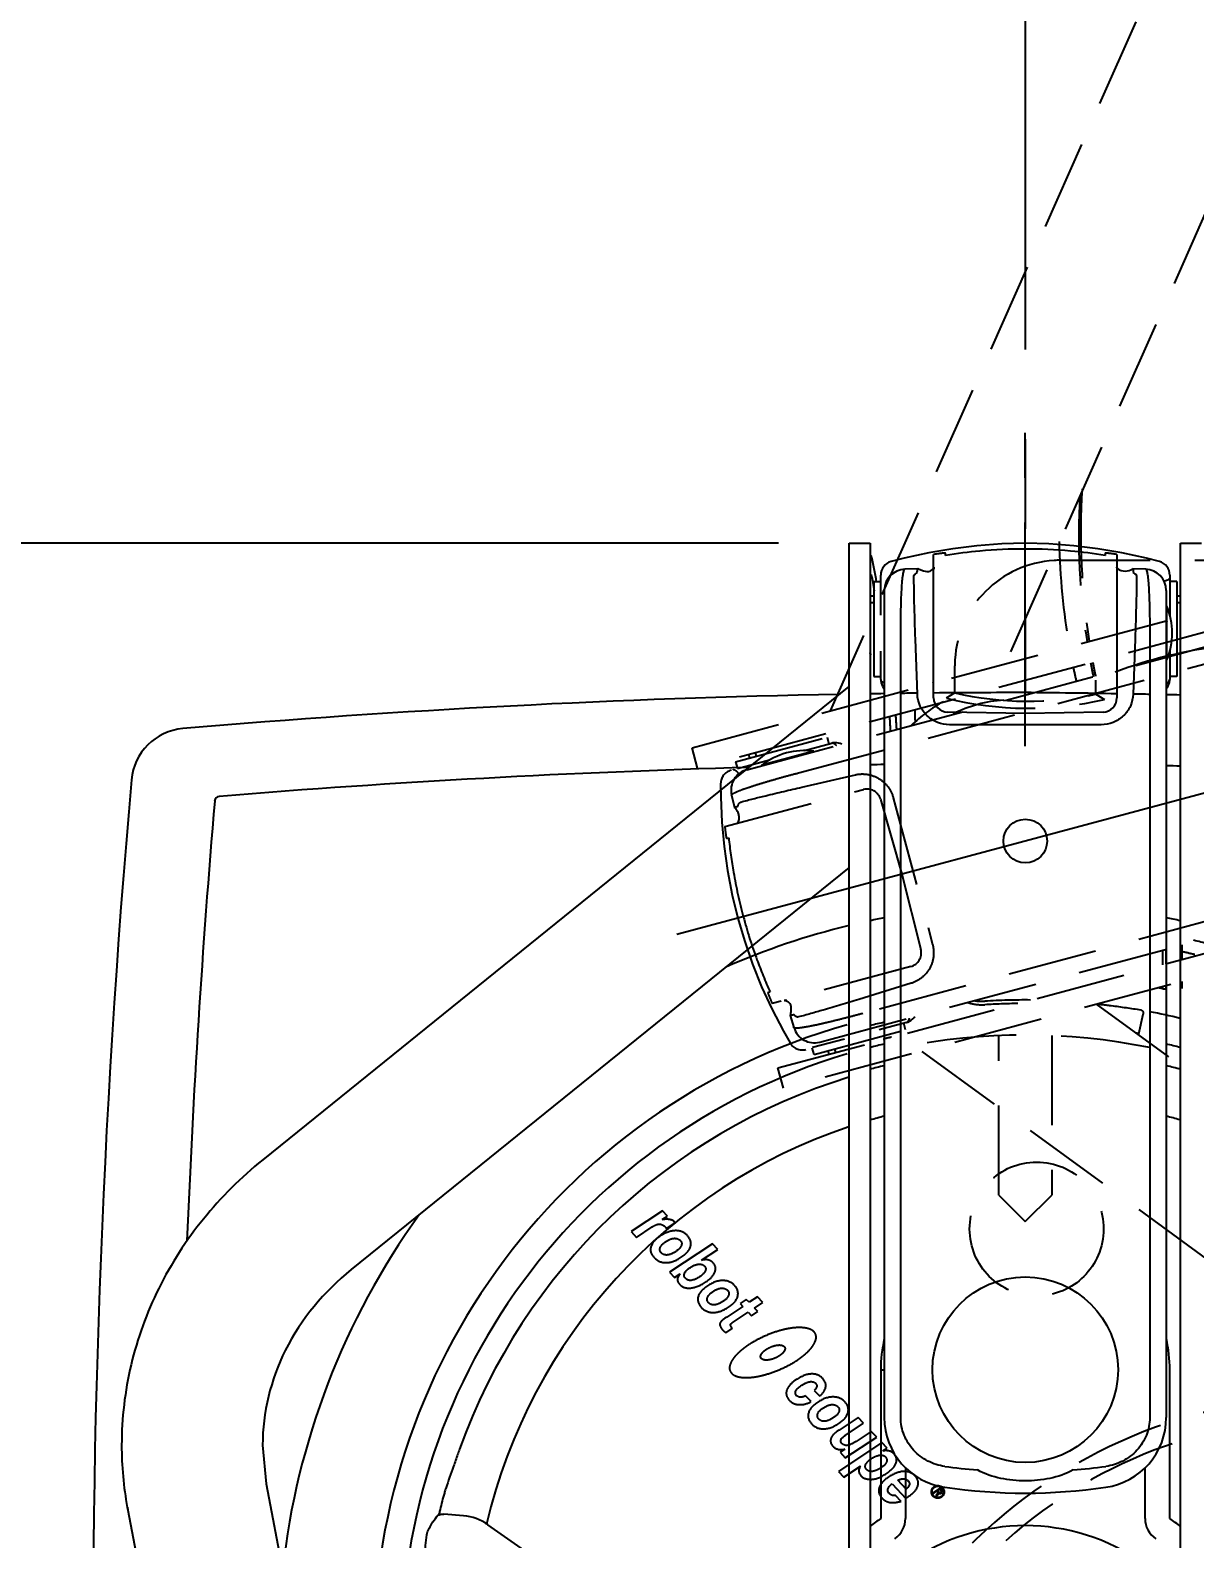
# Model space of a CAD drawing. Extents: x 230 to 4050, y 0 to 2754.
# Drawn here: x 1432.4 to 1597.6, y 2253.7 to 2467.7 of the extents above; entities that cross this region are included whole.
import ezdxf

# ---------------------------------------------------------------- set-up
doc = ezdxf.new("R2010")
doc.units = 0
doc.header["$LTSCALE"] = 2
for name, pattern in [('CENTER', [50.8, 31.75, -6.35, 6.35, -6.35]), ('HIDDEN', [9.525, 6.35, -3.175]), ('PHANTOM', [63.5, 31.75, -6.35, 6.35, -6.35, 6.35, -6.35])]:
    doc.linetypes.add(name, pattern=pattern)
doc.layers.get('0').update_dxf_attribs({"linetype": 'CONTINUOUS'})
doc.layers.get('DEFPOINTS').update_dxf_attribs({"linetype": 'CONTINUOUS'})
for name, color, linetype in [('DANMEN', 7, 'CONTINUOUS'), ('KIKI-2D2', 7, 'CONTINUOUS'), ('SUNPOU', 7, 'CONTINUOUS')]:
    doc.layers.add(name, color=color, linetype=linetype)
doc.styles.get("Standard").update_dxf_attribs({"font": 'romans.shx', "bigfont": 'extfont.shx'})
doc.dimstyles.get("Standard").update_dxf_attribs({"dimscale": 10, "dimtxt": 2, "dimasz": 3, "dimexe": 1, "dimexo": 1, "dimgap": 0.6, "dimtad": 3, "dimdec": 0, "dimzin": 0, "dimdsep": 46, "dimtxsty": 'STANDARD', "dimblk1": 'OPEN', "dimblk2": 'OPEN', "dimsah": 1, "dimcen": 1.5, "dimadec": 0, "dimazin": 0, "dimtfac": 1, "dimtdec": 0, "dimtmove": 0, "dimatfit": 0, "dimldrblk": 'DOTSMALL', "dimfxl": 1, "dimtvp": 1, "dimtolj": 1, "dimtzin": 0, "dimarcsym": 0})

# ---------------------------------------------------------------- blocks, each defined once
blk = doc.blocks.new('_OPEN')
at = {"color": 0, "linetype": 'ByBlock'}
for p, q in [((-1, 0.1667), (0, 0)), ((0, 0), (-1, -0.1667)), ((0, 0), (-1, 0))]:
    blk.add_line(p, q, dxfattribs=at)
blk = doc.blocks.new('*D12')
at = {"layer": 'DEFPOINTS', "color": 0}
for p in [(1782.05, 2511.15), (1301.53, 2064.88), (1460.18, 2064.88)]:
    blk.add_point(p, dxfattribs=at)
at = {"layer": 'SUNPOU', "color": 0, "linetype": 'ByBlock', "lineweight": -2}
for p, q in [((1772.05, 2511.15), (1291.53, 2511.15)), ((1301.53, 2481.15), (1301.53, 2094.88)), ((1450.18, 2064.88), (1291.53, 2064.88))]:
    blk.add_line(p, q, dxfattribs=at)
at = {"layer": 'SUNPOU', "color": 0, "lineweight": -2, "xscale": 30, "yscale": 30, "zscale": 30}
for p, rotation in [((1301.53, 2511.15), 90), ((1301.53, 2064.88), 270)]:
    blk.add_blockref('_OPEN', p, dxfattribs=dict(at, rotation=rotation))
at = {"layer": 'SUNPOU', "color": 0, "insert": (1285.53, 2288.02), "char_height": 20, "attachment_point": 5, "rotation": 90}
blk.add_mtext('\\A1;450', dxfattribs=at)
blk = doc.blocks.new('_DotSmall')
at = {"color": 0, "linetype": 'ByBlock', "const_width": 0.5}
blk.add_lwpolyline([(-0.0625, 0, 1), (0.0625, 0, 1)], format="xyb", close=True, dxfattribs=at)
blk = doc.blocks.new('*D22')
at = {"layer": 'DEFPOINTS', "color": 0}
for p in [(1860.96, 2373.39), (1441.45, 2216.63), (1860.96, 1921.45)]:
    blk.add_point(p, dxfattribs=at)
at = {"layer": 'SUNPOU', "color": 0, "linetype": 'ByBlock', "lineweight": -2}
for p, q in [((1860.96, 2363.39), (1860.96, 1911.45)), ((1441.45, 2206.63), (1441.45, 1911.45)), ((1471.45, 1921.45), (1830.96, 1921.45))]:
    blk.add_line(p, q, dxfattribs=at)
at = {"layer": 'SUNPOU', "color": 0, "lineweight": -2, "xscale": 30, "yscale": 30, "zscale": 30, "rotation": 180}
blk.add_blockref('_OPEN', (1441.45, 1921.45), dxfattribs=at)
at = {"layer": 'SUNPOU', "color": 0, "lineweight": -2, "xscale": 30, "yscale": 30, "zscale": 30}
blk.add_blockref('_OPEN', (1860.96, 1921.45), dxfattribs=at)
at = {"layer": 'SUNPOU', "color": 0, "insert": (1651.21, 1937.45), "char_height": 20, "attachment_point": 5}
blk.add_mtext('\\A1;420', dxfattribs=at)
blk = doc.blocks.new('*D26')
at = {"layer": 'DEFPOINTS', "color": 0}
for p in [(1548.58, 2394.88), (1351.53, 2064.88), (1460.18, 2064.88)]:
    blk.add_point(p, dxfattribs=at)
at = {"layer": 'SUNPOU', "color": 0, "linetype": 'ByBlock', "lineweight": -2}
for p, q in [((1538.58, 2394.88), (1341.53, 2394.88)), ((1351.53, 2364.88), (1351.53, 2094.88)), ((1450.18, 2064.88), (1341.53, 2064.88))]:
    blk.add_line(p, q, dxfattribs=at)
at = {"layer": 'SUNPOU', "color": 0, "lineweight": -2, "xscale": 30, "yscale": 30, "zscale": 30}
for p, rotation in [((1351.53, 2394.88), 90), ((1351.53, 2064.88), 270)]:
    blk.add_blockref('_OPEN', p, dxfattribs=dict(at, rotation=rotation))
at = {"layer": 'SUNPOU', "color": 0, "insert": (1335.53, 2229.88), "char_height": 20, "attachment_point": 5, "rotation": 90}
blk.add_mtext('\\A1;330', dxfattribs=at)
blk = doc.blocks.new('A$C00532008')
at = {"color": 2}
for p, q in [((29.59, 18.27), (72.01, 18.27)), ((29.59, 10.27), (74.57, 10.27))]:
    blk.add_line(p, q, dxfattribs=at)
blk.add_open_spline([(73.47, 20.73), (72.11, 18.6), (69.23, 14.12), (77.58, 8.99), (73.83, 5.79), (72.3, 4.49)], degree=3, knots=[0, 0, 0, 0, 6.554377, 13.81935, 18.79001, 18.79001, 18.79001, 18.79001], dxfattribs=at)
at = {"layer": 'DANMEN', "color": 1, "linetype": 'CENTER', "ltscale": 0.5}
blk.add_line((-0.41, -6.12), (-0.41, 42.36), dxfattribs=at)
at = {"layer": 'DANMEN', "color": 4, "linetype": 'HIDDEN'}
for p, q in [((4.59, 20.27), (24.59, 20.27)), ((-10.41, 1.46), (-10.41, 5.27)), ((9.59, 1.27), (9.59, 3.27)), ((-10.41, 1.46), (-11.63, 0.7)), ((9.59, 1.27), (10.81, 0.52))]:
    blk.add_line(p, q, dxfattribs=at)
for centre, radius, start, end in [((4.59, 5.27), 15, 93.4914, 176.7342), ((34.78, -54.99), 63.48, 99.2436, 113.3813), ((0.01, 46.67), 47.4, 255.8204, 283.1798), ((0.01, 46.67), 46.4, 257.0304, 281.9258)]:
    blk.add_arc(centre, radius, start, end, dxfattribs=at)
at = {"layer": 'KIKI-2D2', "color": 2}
for p in [(24.59, 20.27), (29.59, 8.27)]:
    blk.add_line(p, (29.59, 20.27), dxfattribs=at)
for centre, radius, start, end in [((4.59, 5.27), 15, 90, 93.4914), ((34.78, -54.99), 63.48, 94.6911, 99.2436), ((4.59, 5.27), 15, 176.7342, 180)]:
    blk.add_arc(centre, radius, start, end, dxfattribs=at)

msp = doc.modelspace()

# ---------------------------------------------------------------- linework, layer by layer
at = {"layer": 'DANMEN', "color": 1, "linetype": 'CENTER'}
msp.add_line((1573.58, 2485.85), (1573.58, 2373.71), dxfattribs=at)
at = {"layer": 'DANMEN', "color": 4, "linetype": 'HIDDEN'}
for p, q in [((1589.28, 2468.86), (1545.91, 2371.12)), ((1607.56, 2460.75), (1570.72, 2377.73)), ((1526.31, 2365.87), (1691.71, 2410.19)), ((1692.49, 2407.29), (1527.09, 2362.97)), ((1534.06, 2362.77), (1647.4, 2393.14)), ((1541.39, 2362.31), (1648, 2390.88)), ((1532.48, 2363.9), (1545.48, 2367.38)), ((1545.48, 2367.38), (1545.73, 2366.41)), ((1554.41, 2368.66), (1554.4, 2368.66)), ((1527.09, 2362.97), (1526.31, 2365.87)), ((1534.32, 2364.91), (1534.45, 2364.43)), ((1535.25, 2365.16), (1535.38, 2364.67)), ((1543.57, 2365.4), (1536.2, 2363.42)), ((1542.25, 2365.48), (1546.13, 2366.52)), ((1543.57, 2365.4), (1543.64, 2365.34)), ((1532.48, 2363.9), (1532.74, 2362.93)), ((1532.76, 2362.94), (1537.3, 2364.16)), ((1536.2, 2363.42), (1536.17, 2363.34)), ((1538.48, 2320.47), (1703.88, 2364.79)), ((1540.76, 2364.65), (1540.56, 2364.59)), ((1704.65, 2361.89), (1539.26, 2317.57)), ((1541.88, 2360.29), (1549.48, 2362.05)), ((1530.95, 2354.69), (1550.61, 2359.96)), ((1531.92, 2359.17), (1532.34, 2357.4)), ((1553.05, 2358.58), (1556.09, 2347.97)), ((1554.86, 2358.77), (1560.42, 2337.99)), ((1657.15, 2356.76), (1550.53, 2328.19)), ((1544.41, 2324.13), (1657.75, 2354.5)), ((1531.2, 2353.01), (1531.51, 2353.1)), ((1556.09, 2347.97), (1558.76, 2337.26)), ((1593.09, 2335.1), (1593.09, 2337.17)), ((1593.59, 2335.24), (1593.59, 2337.31)), ((1595.78, 2337.9), (1595.78, 2335.82)), ((1557.33, 2334.84), (1537.68, 2329.58)), ((1595.78, 2332.72), (1595.78, 2331.74)), ((1537.37, 2331.23), (1537.06, 2331.15)), ((1557.41, 2332.47), (1549.95, 2330.19)), ((1593.09, 2331.69), (1593.09, 2332)), ((1593.09, 2331.69), (1593.59, 2331.69)), ((1593.59, 2331.69), (1593.59, 2332.13)), ((1583.65, 2329.5), (1657.06, 2276.03)), ((1540.24, 2327.92), (1540.76, 2326.18)), ((1556.74, 2326.92), (1552.86, 2325.88)), ((1556.6, 2325.85), (1556.35, 2326.81)), ((1589.7, 2325.32), (1590.32, 2328.11)), ((1547.92, 2324.55), (1543.37, 2323.34)), ((1543.61, 2322.36), (1556.6, 2325.85)), ((1590.29, 2324.69), (1590.24, 2324.7)), ((1543.61, 2322.36), (1543.35, 2323.33)), ((1545.58, 2322.89), (1545.71, 2322.41)), ((1546.51, 2323.14), (1546.64, 2322.66)), ((1558.89, 2322.79), (1645.28, 2259.86)), ((1539.26, 2317.57), (1538.48, 2320.47))]:
    msp.add_line(p, q, dxfattribs=at)
at = {"layer": 'DANMEN', "color": 1, "linetype": 'HIDDEN'}
for p, q in [((1569.83, 2302.42), (1569.83, 2325.06)), ((1577.33, 2325.06), (1577.33, 2302.42)), ((1569.83, 2302.42), (1569.87, 2302.46)), ((1569.83, 2302.42), (1573.58, 2298.67)), ((1573.58, 2298.67), (1577.33, 2302.42)), ((1577.29, 2302.46), (1577.33, 2302.42)), ((1522.1, 2300.18), (1517.65, 2297.24)), ((1522.08, 2298.94), (1522.82, 2299.43)), ((1522.26, 2298.96), (1522.08, 2298.94)), ((1522.82, 2299.43), (1522.1, 2300.18)), ((1522.67, 2297.69), (1523.89, 2298.5)), ((1517.65, 2297.24), (1518.41, 2296.43)), ((1518.41, 2296.43), (1520.66, 2297.92)), ((1529.19, 2295.53), (1523.09, 2291.5)), ((1527.64, 2293.19), (1529.96, 2294.72)), ((1529.96, 2294.72), (1529.19, 2295.53)), ((1523.09, 2291.5), (1523.83, 2290.72)), ((1523.83, 2290.72), (1524.6, 2291.23)), ((1535.59, 2288), (1534.39, 2287.21)), ((1536.36, 2287.19), (1535.59, 2288)), ((1533.51, 2286.62), (1531.23, 2285.12)), ((1532.01, 2284.31), (1534.28, 2285.81)), ((1533.99, 2287.63), (1533.11, 2287.04)), ((1533.11, 2287.04), (1533.51, 2286.62)), ((1534.39, 2287.21), (1533.99, 2287.63)), ((1534.28, 2285.81), (1534.76, 2285.3)), ((1534.76, 2285.3), (1535.64, 2285.89)), ((1535.16, 2286.39), (1536.36, 2287.19)), ((1535.64, 2285.89), (1535.16, 2286.39)), ((1531.1, 2282.89), (1531.99, 2283.48)), ((1543.19, 2273.12), (1542.42, 2273.93)), ((1543.64, 2274.71), (1544.41, 2273.9)), ((1549.87, 2270.87), (1547.16, 2269.08)), ((1550.64, 2270.06), (1549.87, 2270.87)), ((1548.03, 2268.33), (1550.64, 2270.06)), ((1551.73, 2268.91), (1549.57, 2267.49)), ((1552.5, 2268.1), (1551.73, 2268.91)), ((1553.24, 2267.32), (1547.06, 2263.23)), ((1547.96, 2266.36), (1547.31, 2265.94)), ((1548.05, 2265.16), (1552.5, 2268.1)), ((1553.97, 2266.54), (1553.24, 2267.32)), ((1553.37, 2266.14), (1553.97, 2266.54)), ((1547.31, 2265.94), (1548.05, 2265.16)), ((1547.06, 2263.23), (1547.83, 2262.42)), ((1547.83, 2262.42), (1550.18, 2263.97)), ((1554.68, 2261.44), (1556.63, 2259.38)), ((1556.67, 2260.73), (1555.5, 2261.97)), ((1561.47, 2260.87), (1560.46, 2260.2)), ((1560.46, 2260.2), (1560.54, 2260.11)), ((1560.54, 2260.11), (1561, 2260.41)), ((1561.23, 2260.17), (1560.88, 2259.75)), ((1560.98, 2259.65), (1561.35, 2260.11)), ((1561, 2260.41), (1561.23, 2260.17)), ((1561.12, 2260.5), (1561.45, 2260.71)), ((1561.39, 2260.22), (1561.12, 2260.5)), ((1561.35, 2260.11), (1561.45, 2260.08)), ((1561.45, 2260.19), (1561.39, 2260.22)), ((1561.45, 2260.71), (1561.71, 2260.44)), ((1561.52, 2260.19), (1561.45, 2260.19)), ((1561.45, 2260.08), (1561.58, 2260.09)), ((1561.81, 2260.52), (1561.47, 2260.87)), ((1561.6, 2260.22), (1561.52, 2260.19)), ((1561.58, 2260.09), (1561.66, 2260.12)), ((1561.66, 2260.27), (1561.6, 2260.22)), ((1561.71, 2260.32), (1561.66, 2260.27)), ((1561.66, 2260.12), (1561.75, 2260.18)), ((1561.71, 2260.44), (1561.73, 2260.38)), ((1561.73, 2260.38), (1561.71, 2260.32)), ((1561.75, 2260.18), (1561.8, 2260.24)), ((1561.8, 2260.24), (1561.84, 2260.34)), ((1561.85, 2260.44), (1561.81, 2260.52)), ((1561.84, 2260.34), (1561.85, 2260.44)), ((1555.95, 2258.98), (1555.18, 2259.79)), ((1560.88, 2259.75), (1560.98, 2259.65))]:
    msp.add_line(p, q, dxfattribs=at)
at = {"layer": 'DANMEN', "color": 4, "linetype": 'HIDDEN'}
for points in [[(1547.54, 2366.38), (1547.34, 2366.47), (1547.09, 2366.54), (1546.83, 2366.58), (1546.56, 2366.59), (1546.28, 2366.56), (1546.13, 2366.52)], [(1530.36, 2360.77), (1530.37, 2358.89), (1530.54, 2355.3), (1530.86, 2351.86)], [(1530.86, 2351.86), (1531.34, 2348.46), (1532.01, 2344.96), (1532.79, 2341.72)], [(1532.79, 2341.72), (1533.73, 2338.54), (1534.9, 2335.17), (1536.18, 2331.98)], [(1536.18, 2331.98), (1537.62, 2328.84), (1539.27, 2325.66), (1540.21, 2324.01)], [(1556.74, 2326.92), (1556.91, 2326.97), (1557.17, 2327.09), (1557.41, 2327.24), (1557.62, 2327.42), (1557.8, 2327.61), (1557.89, 2327.74)]]:
    msp.add_lwpolyline(points, dxfattribs=at)
at = {"layer": 'DANMEN', "color": 1, "linetype": 'HIDDEN'}
for centre, radius in [((1575.19, 2297.61), 9.5), ((1561.17, 2260.32), 0.9), ((1561.17, 2260.32), 0.82)]:
    msp.add_circle(centre, radius, dxfattribs=at)
at = {"layer": 'DANMEN', "color": 4, "linetype": 'PHANTOM'}
msp.add_arc((1573.58, 2352.65), 284.38, 270, 15, dxfattribs=at)
at = {"layer": 'DANMEN', "color": 4, "linetype": 'HIDDEN'}
for centre, radius, start, end in [((1680.57, 2396.12), 99.4, 176.8389, 188.815), ((1681.27, 2396.38), 99.82, 176.4135, 188.8773), ((1679.25, 2397.51), 100.91, 181.3567, 189.8663), ((1680.67, 2396.14), 99.5, 190.5498, 191.7069), ((1674.88, 2395.23), 93.33, 190.6429, 191.8733), ((1678.85, 2397.46), 100.51, 191.591, 192.7358), ((1571.58, 2354.65), 20.2, 118.4562, 134.6073), ((1708.33, 2375.4), 150.5, 181.577, 182.225), ((1575.55, 2362.57), 17.37, 146.7582, 148.245), ((1571.58, 2354.65), 18.01, 93.3277, 117.2731), ((1705.13, 2378.17), 151.02, 182.9961, 183.6109), ((1705.13, 2378.17), 151.02, 182.9961, 183.6109), ((1706.18, 2378.91), 151.24, 183.1771, 183.9521), ((1680.13, 2376.6), 125.98, 183.6113, 183.8085), ((1542.28, 2355.48), 10, 82.5769, 127.4231), ((1532.36, 2360.76), 2, 105, 179.7216), ((1534.84, 2359.87), 3, 105, 193.5), ((1548.17, 2359.72), 0.42, 322.1875, 322.9434), ((1551.12, 2358.02), 2, 16, 105), ((1531.03, 2355.96), 1.95, 340.2119, 47.7535), ((1532.32, 2355.74), 0.701, 317.9618, 321.3128), ((1602.7, 2360.48), 71.57, 185.9181, 189.8643), ((1602.72, 2360.48), 71.59, 189.8662, 195.016), ((1602.73, 2360.44), 71.59, 194.984, 200.1339), ((1556.82, 2336.77), 2, 285, 14), ((1573.58, 2237.65), 103.7, 74.2812, 76.6948), ((1602.71, 2360.44), 71.57, 200.1357, 204.082), ((1573.58, 2237.65), 101.76, 76.3323, 77.3673), ((1555.11, 2333.83), 0.42, 67.0566, 67.8125), ((1573.58, 2237.65), 96.04, 78.2802, 78.6954), ((1539.19, 2332.05), 2, 275.818, 284.9772), ((1567.45, 2335.94), 6.03, 259.7011, 273.5398), ((1573.58, 2237.65), 92.45, 89.544, 93.5703), ((1573.58, 2237.65), 91.95, 90.6564, 93.5703), ((1543.64, 2327.03), 3, 196.5, 284.9996), ((1573.58, 2237.65), 89.21, 102.2821, 102.9389), ((1556.67, 2325.26), 3.14, 192.1468, 193.494), ((1579.68, 2275.98), 50.35, 78.5204, 78.947), ((1541.93, 2325.02), 2, 210.2782, 285)]:
    msp.add_arc(centre, radius, start, end, dxfattribs=at)
at = {"layer": 'DANMEN', "color": 1, "linetype": 'HIDDEN'}
for centre, radius, start, end in [((1573.57, 2237.64), 87.5, 78.3522, 101.6432), ((1616.71, 2201.7), 72.14, 48.8658, 139.7656), ((1616.71, 2201.7), 69.14, 45.6753, 131.6036)]:
    msp.add_arc(centre, radius, start, end, dxfattribs=at)
at = {"layer": 'DANMEN', "color": 4, "linetype": 'HIDDEN'}
for points, knots in [([(1546.79, 2366.19), (1546.73, 2366.25), (1546.56, 2366.42), (1546.29, 2366.56), (1546.13, 2366.52)], [0, 0, 0, 0, 0.330424, 1, 1, 1, 1]), ([(1532.13, 2362.77), (1532.19, 2362.79), (1532.38, 2362.77), (1532.66, 2362.54), (1532.82, 2362.29), (1532.91, 2362.15)], [0, 0, 0, 0, 0.176184, 0.513675, 1, 1, 1, 1]), ([(1531.92, 2359.17), (1531.91, 2359.2), (1531.96, 2359.28), (1532.18, 2359.43), (1532.68, 2359.67), (1533.53, 2360), (1534.69, 2360.39), (1536.11, 2360.84), (1537.74, 2361.32), (1539.52, 2361.82), (1540.76, 2362.15), (1541.39, 2362.31)], [0, 0, 0, 0, 0.0084, 0.024048, 0.081261, 0.172774, 0.295832, 0.446135, 0.618119, 0.805181, 1, 1, 1, 1]), ([(1549.48, 2362.05), (1550.05, 2362.18), (1551.24, 2362.21), (1552.9, 2361.58), (1554.2, 2360.39), (1554.71, 2359.32), (1554.86, 2358.77)], [0, 0, 0, 0, 0.251321, 0.501545, 0.750807, 1, 1, 1, 1]), ([(1533.22, 2358.18), (1534.4, 2358.5), (1537.28, 2359.21), (1540.17, 2359.9), (1541.88, 2360.29)], [0, 0, 0, 0, 0.409221, 1, 1, 1, 1]), ([(1532.34, 2357.4), (1532.34, 2357.41), (1532.4, 2357.44), (1532.48, 2357.48), (1532.64, 2357.53), (1532.77, 2357.57), (1532.84, 2357.6)], [0, 0, 0, 0, 0.07024, 0.258848, 0.569271, 1, 1, 1, 1]), ([(1532.84, 2357.6), (1532.86, 2357.74), (1532.92, 2357.98), (1533.12, 2358.15), (1533.22, 2358.18)], [0, 0, 0, 0, 0.576334, 1, 1, 1, 1]), ([(1530.95, 2354.69), (1530.98, 2354.45), (1531.02, 2354.11), (1531.07, 2353.7), (1531.1, 2353.46), (1531.13, 2353.27), (1531.16, 2353.13), (1531.18, 2353.07), (1531.19, 2353.01), (1531.2, 2353.01)], [0, 0, 0, 0, 0.426473, 0.598083, 0.740463, 0.852611, 0.933629, 0.982739, 1, 1, 1, 1]), ([(1532.84, 2355.27), (1532.83, 2355.25), (1532.78, 2355.2), (1532.72, 2355.16), (1532.67, 2355.15)], [0, 0, 0, 0, 0.284415, 1, 1, 1, 1]), ([(1560.42, 2337.99), (1560.57, 2337.44), (1560.66, 2336.26), (1560.13, 2334.58), (1559.01, 2333.2), (1557.96, 2332.64), (1557.41, 2332.47)], [0, 0, 0, 0, 0.249193, 0.498455, 0.748679, 1, 1, 1, 1]), ([(1537.06, 2331.15), (1537.05, 2331.15), (1537.07, 2331.09), (1537.08, 2331.03), (1537.13, 2330.89), (1537.2, 2330.72), (1537.29, 2330.49), (1537.45, 2330.11), (1537.58, 2329.8), (1537.68, 2329.58)], [0, 0, 0, 0, 0.017261, 0.066371, 0.147389, 0.259537, 0.401917, 0.573527, 1, 1, 1, 1]), ([(1539.4, 2330.04), (1539.47, 2330.06), (1539.68, 2330.01), (1540.15, 2329.71), (1540.49, 2329.36), (1540.24, 2327.92)], [0, 0, 0, 0, 0.138755, 0.345214, 1, 1, 1, 1]), ([(1549.95, 2330.19), (1548.27, 2329.68), (1545.42, 2328.82), (1542.57, 2327.99), (1541.4, 2327.69)], [0, 0, 0, 0, 0.590779, 1, 1, 1, 1]), ([(1583.88, 2329.53), (1584.51, 2329.46), (1586.55, 2329.22), (1588.57, 2328.92), (1589.97, 2328.7)], [0, 0, 0, 0, 0.309071, 1, 1, 1, 1]), ([(1589.97, 2328.7), (1590.09, 2328.68), (1590.31, 2328.51), (1590.34, 2328.24), (1590.32, 2328.11)], [0, 0, 0, 0, 0.480143, 1, 1, 1, 1]), ([(1540.77, 2328), (1540.7, 2327.98), (1540.57, 2327.96), (1540.4, 2327.93), (1540.31, 2327.92), (1540.25, 2327.91), (1540.24, 2327.92)], [0, 0, 0, 0, 0.430718, 0.741141, 0.929752, 1, 1, 1, 1]), ([(1550.53, 2328.19), (1549.9, 2328.02), (1548.67, 2327.69), (1546.88, 2327.23), (1545.22, 2326.83), (1543.77, 2326.5), (1542.57, 2326.27), (1541.67, 2326.13), (1541.11, 2326.08), (1540.85, 2326.11), (1540.77, 2326.15), (1540.76, 2326.18)], [0, 0, 0, 0, 0.194819, 0.381881, 0.553864, 0.704168, 0.827226, 0.918738, 0.975951, 0.991601, 1, 1, 1, 1]), ([(1541.4, 2327.69), (1541.3, 2327.66), (1541.03, 2327.71), (1540.86, 2327.89), (1540.77, 2328)], [0, 0, 0, 0, 0.423578, 1, 1, 1, 1]), ([(1556.74, 2326.92), (1556.79, 2326.93), (1556.91, 2327), (1557.06, 2327.22), (1557.12, 2327.42), (1557.15, 2327.53)], [0, 0, 0, 0, 0.190381, 0.536143, 1, 1, 1, 1]), ([(1553.6, 2324.6), (1553.6, 2324.59), (1553.6, 2324.56), (1553.6, 2324.53), (1553.6, 2324.52)], [0, 0, 0, 0, 0.500439, 1, 1, 1, 1])]:
    msp.add_open_spline(points, degree=3, knots=knots, dxfattribs=at)
for points in [[(1548.47, 2359.42), (1548.48, 2359.43), (1548.49, 2359.45), (1548.5, 2359.46)], [(1555.27, 2334.22), (1555.25, 2334.23), (1555.24, 2334.23), (1555.22, 2334.24)], [(1565.44, 2329.73), (1566.21, 2329.48), (1567.04, 2329.38), (1567.85, 2329.43)], [(1553.6, 2324.6), (1553.54, 2324.56), (1553.49, 2324.52), (1553.43, 2324.48)], [(1589.63, 2325.15), (1589.66, 2325.2), (1589.69, 2325.26), (1589.7, 2325.32)]]:
    msp.add_open_spline(points, degree=3, dxfattribs=at)
at = {"layer": 'DANMEN', "color": 1, "linetype": 'HIDDEN'}
for points in [[(1523.76, 2298.65), (1523.47, 2298.96), (1522.97, 2299.05), (1522.26, 2298.96)], [(1523.89, 2298.5), (1523.84, 2298.57), (1523.8, 2298.62), (1523.76, 2298.65)], [(1521.8, 2296.63), (1521.06, 2296.14), (1520.62, 2295.63), (1520.47, 2295.08)], [(1520.66, 2297.92), (1521.02, 2298.15), (1521.32, 2298.28), (1521.58, 2298.3)], [(1521.58, 2298.3), (1521.92, 2298.32), (1522.22, 2298.2), (1522.48, 2297.92)], [(1523.94, 2297.38), (1523.26, 2297.37), (1522.55, 2297.12), (1521.8, 2296.63)], [(1522.48, 2297.92), (1522.54, 2297.86), (1522.6, 2297.78), (1522.67, 2297.69)], [(1525.64, 2296.68), (1525.19, 2297.15), (1524.63, 2297.38), (1523.94, 2297.38)], [(1526.09, 2295.18), (1526.21, 2295.73), (1526.06, 2296.23), (1525.64, 2296.68)], [(1520.47, 2295.08), (1520.32, 2294.54), (1520.48, 2294.04), (1520.92, 2293.56)], [(1521.95, 2294.22), (1521.75, 2294.43), (1521.69, 2294.68), (1521.78, 2294.96)], [(1521.78, 2294.96), (1521.88, 2295.25), (1522.15, 2295.54), (1522.6, 2295.84)], [(1522.81, 2293.93), (1522.45, 2293.89), (1522.17, 2293.99), (1521.95, 2294.22)], [(1522.6, 2295.84), (1523.05, 2296.14), (1523.45, 2296.29), (1523.81, 2296.29)], [(1523.97, 2294.39), (1523.55, 2294.12), (1523.17, 2293.96), (1522.81, 2293.93)], [(1523.81, 2296.29), (1524.17, 2296.29), (1524.45, 2296.19), (1524.64, 2295.98)], [(1524.77, 2295.23), (1524.65, 2294.95), (1524.38, 2294.67), (1523.97, 2294.39)], [(1524.64, 2295.98), (1524.85, 2295.77), (1524.89, 2295.51), (1524.77, 2295.23)], [(1524.77, 2293.6), (1525.53, 2294.1), (1525.96, 2294.62), (1526.09, 2295.18)], [(1520.92, 2293.56), (1521.39, 2293.07), (1521.96, 2292.83), (1522.65, 2292.85)], [(1522.65, 2292.85), (1523.33, 2292.86), (1524.03, 2293.11), (1524.77, 2293.6)], [(1525.18, 2291.03), (1525.18, 2291.39), (1525.47, 2291.77), (1526.08, 2292.17)], [(1526.08, 2292.17), (1526.56, 2292.49), (1527.01, 2292.64), (1527.42, 2292.63)], [(1527.42, 2292.63), (1527.7, 2292.62), (1527.91, 2292.53), (1528.07, 2292.36)], [(1528.66, 2293.21), (1528.41, 2293.29), (1528.07, 2293.28), (1527.64, 2293.19)], [(1528.07, 2292.36), (1528.26, 2292.16), (1528.3, 2291.93), (1528.19, 2291.66)], [(1529.29, 2292.82), (1529.12, 2293), (1528.91, 2293.13), (1528.66, 2293.21)], [(1529.53, 2291.48), (1529.75, 2291.98), (1529.66, 2292.43), (1529.29, 2292.82)], [(1524.6, 2291.23), (1524.13, 2290.69), (1524.11, 2290.2), (1524.55, 2289.74)], [(1525.37, 2290.62), (1525.24, 2290.75), (1525.18, 2290.88), (1525.18, 2291.03)], [(1527.38, 2290.83), (1526.47, 2290.23), (1525.8, 2290.16), (1525.37, 2290.62)], [(1526.09, 2289.24), (1526.75, 2289.29), (1527.46, 2289.57), (1528.2, 2290.06)], [(1528.19, 2291.66), (1528.08, 2291.39), (1527.81, 2291.12), (1527.38, 2290.83)], [(1528.2, 2290.06), (1528.88, 2290.5), (1529.32, 2290.98), (1529.53, 2291.48)], [(1530.65, 2290.3), (1529.96, 2290.3), (1529.25, 2290.05), (1528.5, 2289.56)], [(1532.34, 2289.6), (1531.89, 2290.07), (1531.33, 2290.31), (1530.65, 2290.3)], [(1524.55, 2289.74), (1524.91, 2289.35), (1525.42, 2289.19), (1526.09, 2289.24)], [(1527.17, 2288.01), (1527.03, 2287.47), (1527.18, 2286.96), (1527.62, 2286.49)], [(1528.5, 2289.56), (1527.76, 2289.07), (1527.32, 2288.55), (1527.17, 2288.01)], [(1528.65, 2287.15), (1528.45, 2287.36), (1528.39, 2287.6), (1528.49, 2287.89)], [(1528.49, 2287.89), (1528.58, 2288.18), (1528.85, 2288.47), (1529.3, 2288.77)], [(1529.3, 2288.77), (1529.75, 2289.06), (1530.15, 2289.21), (1530.52, 2289.22)], [(1530.52, 2289.22), (1530.87, 2289.22), (1531.15, 2289.12), (1531.34, 2288.91)], [(1531.47, 2288.16), (1531.35, 2287.87), (1531.09, 2287.59), (1530.67, 2287.32)], [(1531.34, 2288.91), (1531.55, 2288.69), (1531.6, 2288.44), (1531.47, 2288.16)], [(1531.47, 2286.53), (1532.23, 2287.03), (1532.67, 2287.55), (1532.79, 2288.1)], [(1532.79, 2288.1), (1532.91, 2288.66), (1532.76, 2289.15), (1532.34, 2289.6)], [(1527.62, 2286.49), (1528.09, 2286), (1528.66, 2285.76), (1529.35, 2285.77)], [(1529.51, 2286.85), (1529.15, 2286.82), (1528.87, 2286.92), (1528.65, 2287.15)], [(1529.35, 2285.77), (1530.03, 2285.79), (1530.74, 2286.04), (1531.47, 2286.53)], [(1530.67, 2287.32), (1530.25, 2287.04), (1529.87, 2286.89), (1529.51, 2286.85)], [(1530.37, 2284.43), (1530.26, 2284.27), (1530.22, 2284.1), (1530.28, 2283.9)], [(1530.28, 2283.9), (1530.34, 2283.7), (1530.45, 2283.51), (1530.62, 2283.33)], [(1531.23, 2285.12), (1530.78, 2284.82), (1530.49, 2284.59), (1530.37, 2284.43)], [(1531.87, 2283.75), (1531.76, 2283.9), (1531.72, 2284.01), (1531.75, 2284.07)], [(1531.75, 2284.07), (1531.77, 2284.13), (1531.85, 2284.21), (1532.01, 2284.31)], [(1531.99, 2283.48), (1531.95, 2283.61), (1531.91, 2283.7), (1531.87, 2283.75)], [(1530.62, 2283.33), (1530.73, 2283.21), (1530.89, 2283.07), (1531.1, 2282.89)], [(1544.83, 2276.42), (1544.41, 2276.86), (1543.87, 2277.07), (1543.22, 2277.05)], [(1540.03, 2275.29), (1539.77, 2274.94), (1539.65, 2274.59), (1539.67, 2274.26)], [(1541.05, 2276.23), (1540.63, 2275.95), (1540.29, 2275.64), (1540.03, 2275.29)], [(1541.14, 2273.97), (1540.75, 2274.38), (1541, 2274.87), (1541.88, 2275.46)], [(1543.22, 2277.05), (1542.56, 2277.02), (1541.84, 2276.75), (1541.05, 2276.23)], [(1541.88, 2275.46), (1542.3, 2275.73), (1542.68, 2275.9), (1543.03, 2275.95)], [(1543.03, 2275.95), (1543.38, 2275.99), (1543.65, 2275.92), (1543.84, 2275.72)], [(1543.84, 2275.72), (1544.11, 2275.44), (1544.04, 2275.1), (1543.64, 2274.71)], [(1544.41, 2273.9), (1544.88, 2274.29), (1545.17, 2274.71), (1545.26, 2275.15)], [(1545.26, 2275.15), (1545.35, 2275.59), (1545.21, 2276.01), (1544.83, 2276.42)], [(1539.67, 2274.26), (1539.69, 2273.92), (1539.84, 2273.6), (1540.1, 2273.32)], [(1540.1, 2273.32), (1540.47, 2272.93), (1540.93, 2272.72), (1541.47, 2272.7)], [(1542.42, 2273.93), (1541.82, 2273.68), (1541.4, 2273.7), (1541.14, 2273.97)], [(1541.47, 2272.7), (1542.02, 2272.67), (1542.59, 2272.81), (1543.19, 2273.12)], [(1544.15, 2273.05), (1543.41, 2272.56), (1542.96, 2272.04), (1542.82, 2271.5)], [(1546.29, 2273.79), (1545.61, 2273.79), (1544.89, 2273.54), (1544.15, 2273.05)], [(1547.99, 2273.09), (1547.54, 2273.56), (1546.98, 2273.79), (1546.29, 2273.79)], [(1548.44, 2271.59), (1548.56, 2272.14), (1548.41, 2272.64), (1547.99, 2273.09)], [(1542.82, 2271.5), (1542.67, 2270.96), (1542.82, 2270.45), (1543.27, 2269.98)], [(1544.3, 2270.63), (1544.1, 2270.84), (1544.04, 2271.09), (1544.13, 2271.38)], [(1544.13, 2271.38), (1544.22, 2271.67), (1544.49, 2271.96), (1544.95, 2272.26)], [(1544.95, 2272.26), (1545.4, 2272.55), (1545.8, 2272.7), (1546.16, 2272.71)], [(1546.32, 2270.81), (1545.9, 2270.53), (1545.51, 2270.38), (1545.15, 2270.34)], [(1546.16, 2272.71), (1546.51, 2272.71), (1546.79, 2272.61), (1546.99, 2272.4)], [(1547.12, 2271.64), (1547, 2271.36), (1546.73, 2271.08), (1546.32, 2270.81)], [(1546.99, 2272.4), (1547.2, 2272.18), (1547.24, 2271.93), (1547.12, 2271.64)], [(1547.12, 2270.02), (1547.87, 2270.51), (1548.31, 2271.04), (1548.44, 2271.59)], [(1543.27, 2269.98), (1543.74, 2269.48), (1544.31, 2269.24), (1544.99, 2269.26)], [(1545.15, 2270.34), (1544.8, 2270.31), (1544.51, 2270.41), (1544.3, 2270.63)], [(1544.99, 2269.26), (1545.68, 2269.28), (1546.38, 2269.53), (1547.12, 2270.02)], [(1547.16, 2269.08), (1546.71, 2268.78), (1546.41, 2268.54), (1546.27, 2268.36)], [(1545.99, 2267.83), (1545.89, 2267.45), (1545.99, 2267.11), (1546.29, 2266.79)], [(1546.27, 2268.36), (1546.12, 2268.17), (1546.03, 2268), (1545.99, 2267.83)], [(1546.29, 2266.79), (1546.68, 2266.38), (1547.23, 2266.24), (1547.96, 2266.36)], [(1547.57, 2267.19), (1547.24, 2267.53), (1547.4, 2267.91), (1548.03, 2268.33)], [(1548.5, 2266.95), (1548.11, 2266.86), (1547.8, 2266.94), (1547.57, 2267.19)], [(1549.57, 2267.49), (1549.11, 2267.18), (1548.76, 2267), (1548.5, 2266.95)], [(1551.07, 2263.49), (1550.83, 2263.75), (1550.81, 2264.03), (1551.03, 2264.36)], [(1551.03, 2264.36), (1551.2, 2264.62), (1551.44, 2264.85), (1551.75, 2265.06)], [(1551.75, 2265.06), (1552.05, 2265.26), (1552.38, 2265.4), (1552.73, 2265.49)], [(1552.73, 2265.49), (1553.16, 2265.6), (1553.5, 2265.53), (1553.74, 2265.28)], [(1553.89, 2264.55), (1553.78, 2264.27), (1553.51, 2263.99), (1553.07, 2263.7)], [(1554.97, 2265.72), (1554.6, 2266.1), (1554.07, 2266.24), (1553.37, 2266.14)], [(1553.74, 2265.28), (1553.94, 2265.06), (1553.99, 2264.82), (1553.89, 2264.55)], [(1553.85, 2262.9), (1554.64, 2263.42), (1555.11, 2263.93), (1555.26, 2264.42)], [(1555.26, 2264.42), (1555.41, 2264.92), (1555.32, 2265.35), (1554.97, 2265.72)], [(1550.18, 2263.97), (1549.87, 2263.44), (1549.89, 2262.99), (1550.26, 2262.6)], [(1550.26, 2262.6), (1550.61, 2262.24), (1551.1, 2262.07), (1551.75, 2262.1)], [(1551.93, 2263.23), (1551.57, 2263.17), (1551.28, 2263.27), (1551.07, 2263.49)], [(1551.75, 2262.1), (1552.39, 2262.13), (1553.09, 2262.39), (1553.85, 2262.9)], [(1553.07, 2263.7), (1552.67, 2263.44), (1552.28, 2263.28), (1551.93, 2263.23)], [(1554.15, 2262.41), (1553.47, 2261.96), (1553.04, 2261.47), (1552.87, 2260.93)], [(1556.27, 2263.22), (1555.6, 2263.17), (1554.9, 2262.9), (1554.15, 2262.41)], [(1555.5, 2261.97), (1556.12, 2262.28), (1556.6, 2262.25), (1556.95, 2261.89)], [(1557.95, 2262.57), (1557.5, 2263.05), (1556.94, 2263.26), (1556.27, 2263.22)], [(1558.39, 2261.67), (1558.36, 2261.99), (1558.21, 2262.29), (1557.95, 2262.57)], [(1552.87, 2260.93), (1552.69, 2260.39), (1552.82, 2259.9), (1553.25, 2259.44)], [(1554.3, 2260.08), (1553.9, 2260.5), (1554.02, 2260.96), (1554.68, 2261.44)], [(1554.62, 2259.85), (1554.51, 2259.9), (1554.4, 2259.97), (1554.3, 2260.08)], [(1556.63, 2259.38), (1557.38, 2259.88), (1557.87, 2260.31), (1558.1, 2260.66)], [(1556.95, 2261.89), (1557.29, 2261.53), (1557.2, 2261.14), (1556.67, 2260.73)], [(1558.1, 2260.66), (1558.32, 2261.01), (1558.42, 2261.35), (1558.39, 2261.67)], [(1553.25, 2259.44), (1553.53, 2259.15), (1553.87, 2258.95), (1554.26, 2258.85)], [(1554.26, 2258.85), (1554.65, 2258.75), (1555.21, 2258.79), (1555.95, 2258.98)], [(1555.18, 2259.79), (1554.91, 2259.79), (1554.72, 2259.81), (1554.62, 2259.85)]]:
    msp.add_open_spline(points, degree=3, dxfattribs=at)
for points, knots in [([(1543.82, 2282.71), (1543.74, 2282.89), (1543.54, 2283.12), (1543.19, 2283.34), (1542.81, 2283.48), (1542.28, 2283.6), (1541.57, 2283.65), (1540.67, 2283.6), (1539.74, 2283.45), (1538.45, 2283.13), (1537.43, 2282.77), (1536.73, 2282.47)], [0, 0, 0, 0, 0.0625, 0.125, 0.1875, 0.25, 0.375, 0.5, 0.625, 0.75, 1, 1, 1, 1]), ([(1536.73, 2282.47), (1536.03, 2282.16), (1535.07, 2281.67), (1533.96, 2280.94), (1533.21, 2280.36), (1532.56, 2279.74), (1532.11, 2279.19), (1531.83, 2278.72), (1531.68, 2278.34), (1531.6, 2277.94), (1531.63, 2277.63), (1531.71, 2277.46)], [0, 0, 0, 0, 0.25, 0.375, 0.5, 0.625, 0.75, 0.8125, 0.875, 0.9375, 1, 1, 1, 1]), ([(1538.8, 2277.7), (1539.5, 2278), (1540.46, 2278.5), (1541.57, 2279.23), (1542.31, 2279.81), (1542.97, 2280.42), (1543.42, 2280.98), (1543.69, 2281.45), (1543.85, 2281.82), (1543.93, 2282.23), (1543.89, 2282.54), (1543.82, 2282.71)], [0, 0, 0, 0, 0.25, 0.375, 0.5, 0.625, 0.75, 0.8125, 0.875, 0.9375, 1, 1, 1, 1]), ([(1536.07, 2279.35), (1536.02, 2279.45), (1536.03, 2279.62), (1536.12, 2279.84), (1536.26, 2280.04), (1536.49, 2280.29), (1536.85, 2280.58), (1537.22, 2280.77), (1537.43, 2280.86)], [0, 0, 0, 0, 0.125, 0.25, 0.375, 0.5, 0.75, 1, 1, 1, 1]), ([(1538.1, 2279.3), (1537.9, 2279.21), (1537.5, 2279.08), (1537.04, 2279.01), (1536.7, 2279.01), (1536.46, 2279.05), (1536.24, 2279.14), (1536.11, 2279.24), (1536.07, 2279.35)], [0, 0, 0, 0, 0.25, 0.5, 0.625, 0.75, 0.875, 1, 1, 1, 1]), ([(1537.43, 2280.86), (1537.63, 2280.95), (1538.03, 2281.08), (1538.48, 2281.16), (1538.82, 2281.16), (1539.07, 2281.12), (1539.29, 2281.03), (1539.42, 2280.92), (1539.46, 2280.82)], [0, 0, 0, 0, 0.25, 0.5, 0.625, 0.75, 0.875, 1, 1, 1, 1]), ([(1539.46, 2280.82), (1539.51, 2280.72), (1539.5, 2280.55), (1539.41, 2280.33), (1539.27, 2280.13), (1539.04, 2279.87), (1538.67, 2279.59), (1538.31, 2279.39), (1538.1, 2279.3)], [0, 0, 0, 0, 0.125, 0.25, 0.375, 0.5, 0.75, 1, 1, 1, 1]), ([(1531.71, 2277.46), (1531.79, 2277.28), (1531.99, 2277.05), (1532.33, 2276.83), (1532.72, 2276.68), (1533.25, 2276.56), (1533.96, 2276.52), (1534.86, 2276.57), (1535.79, 2276.72), (1537.08, 2277.04), (1538.1, 2277.39), (1538.8, 2277.7)], [0, 0, 0, 0, 0.0625, 0.125, 0.1875, 0.25, 0.375, 0.5, 0.625, 0.75, 1, 1, 1, 1])]:
    msp.add_open_spline(points, degree=3, knots=knots, dxfattribs=at)
at = {"layer": 'KIKI-2D2', "color": 5, "linetype": 'Continuous'}
msp.add_line((1731.02, 2394.84), (1524.13, 2339.4), dxfattribs=at)
at = {"layer": 'KIKI-2D2', "color": 2}
for p, q in [((1548.58, 2394.88), (1551.58, 2394.88)), ((1548.58, 2223.65), (1548.58, 2394.88)), ((1551.58, 2394.88), (1551.58, 2223.65)), ((1595.58, 2394.88), (1598.58, 2394.88)), ((1595.58, 2223.65), (1595.58, 2394.88)), ((1560.58, 2372.95), (1560.58, 2393.3)), ((1562.26, 2393.17), (1562.26, 2393.49)), ((1584.89, 2393.49), (1584.89, 2393.17)), ((1586.57, 2393.3), (1586.58, 2372.95)), ((1558.32, 2391.25), (1556.5, 2391.2)), ((1590.66, 2391.2), (1588.84, 2391.25)), ((1552.08, 2389.44), (1553.08, 2389.44)), ((1552.08, 2389.44), (1552.08, 2375.98)), ((1553.08, 2384.71), (1553.08, 2390.37)), ((1594.08, 2390.37), (1594.08, 2384.71)), ((1595.08, 2389.44), (1594.08, 2389.44)), ((1595.08, 2389.44), (1595.08, 2375.98)), ((1552.08, 2387.4), (1551.58, 2387.4)), ((1552.08, 2386.44), (1551.58, 2386.44)), ((1553.58, 2388.2), (1553.58, 2270.87)), ((1593.58, 2388.2), (1593.58, 2270.87)), ((1595.58, 2387.4), (1595.08, 2387.4)), ((1595.58, 2386.44), (1595.08, 2386.44)), ((1593.66, 2385.96), (1593.58, 2386.02)), ((1593.66, 2378.34), (1593.66, 2385.96)), ((1555.91, 2270.87), (1555.91, 2381.24)), ((1558.27, 2373.49), (1557.99, 2381.29)), ((1589.16, 2381.29), (1588.89, 2373.49)), ((1591.24, 2381.24), (1591.24, 2270.87)), ((1593.66, 2381.24), (1593.66, 2381.46)), ((1553.08, 2375.57), (1553.08, 2379.59)), ((1593.66, 2378.34), (1593.58, 2378.28)), ((1594.08, 2379.59), (1594.08, 2375.57)), ((1552.08, 2375.98), (1553.08, 2375.98)), ((1595.08, 2375.98), (1594.08, 2375.98)), ((1548.54, 2374.57), (1465.39, 2307.41)), ((1573.58, 2370.76), (1562.54, 2370.95)), ((1584.33, 2369.15), (1562.82, 2369.15)), ((1584.61, 2370.95), (1573.58, 2370.76)), ((1548.61, 2348.91), (1477.96, 2291.85)), ((1553.08, 2277.65), (1553.58, 2277.65)), ((1553.08, 2277.65), (1553.08, 2256.55)), ((1594.07, 2256.55), (1594.07, 2277.65)), ((1465.38, 2266.95), (1465.9, 2261.47)), ((1556.58, 2263.73), (1556.58, 2256.55)), ((1590.57, 2256.55), (1590.57, 2263.73)), ((1465.9, 2261.47), (1493.4, 2117.04)), ((1562.15, 2260.97), (1562.15, 2260.97)), ((1585.01, 2260.97), (1585, 2260.97)), ((1446.22, 2258.13), (1446.25, 2257.73)), ((1446.25, 2257.73), (1473.75, 2113.3)), ((1493.9, 2256.92), (1491.09, 2257.16)), ((1497.13, 2255.76), (1497.08, 2255.83)), ((1497.13, 2255.76), (1497.11, 2255.81)), ((1503.96, 2251.03), (1497.34, 2255.67))]:
    msp.add_line(p, q, dxfattribs=at)
for points in [[(1573.58, 2394.88), (1570.26, 2394.8), (1566.71, 2394.54), (1563.29, 2394.12)], [(1583.87, 2394.12), (1580.46, 2394.53), (1576.9, 2394.8), (1573.58, 2394.88)], [(1563.29, 2394.12), (1559.89, 2393.54), (1556.38, 2392.77), (1554.55, 2392.3)], [(1592.6, 2392.3), (1590.78, 2392.77), (1587.28, 2393.54), (1583.87, 2394.12)], [(1553.08, 2375.57), (1553.08, 2375.4), (1553.13, 2375.11), (1553.21, 2374.84), (1553.33, 2374.6), (1553.47, 2374.38), (1553.58, 2374.25)], [(1593.58, 2374.25), (1593.71, 2374.42), (1593.85, 2374.64), (1593.95, 2374.88), (1594.03, 2375.14), (1594.07, 2375.42), (1594.08, 2375.57)]]:
    msp.add_lwpolyline(points, dxfattribs=at)
at = {"layer": 'KIKI-2D2', "color": 5, "linetype": 'Continuous'}
msp.add_circle((1573.58, 2352.65), 3.09, dxfattribs=at)
at = {"layer": 'KIKI-2D2', "color": 2}
msp.add_circle((1573.58, 2277.65), 13.16, dxfattribs=at)
for centre, radius, start, end in [((1462.5, 2373.46), 91.38, 10.015, 12.4307), ((1573.56, 2322.5), 71.57, 95.1357, 99.082), ((1573.56, 2322.48), 71.59, 89.984, 95.1339), ((1573.6, 2322.48), 71.59, 84.8662, 90.016), ((1573.6, 2322.5), 71.57, 80.9181, 84.8643), ((1555.08, 2390.37), 2, 105.2782, 180), ((1556.58, 2388.2), 3, 91.5, 179.9996), ((1562.58, 2391.2), 2, 170.818, 179.9772), ((1587.23, 2391.7), 0.701, 212.9618, 216.3128), ((1587.78, 2392.89), 1.95, 235.2119, 302.7535), ((1590.58, 2388.2), 3, 0, 88.5), ((1592.08, 2390.37), 2, 0, 74.7216), ((1462.5, 2373.46), 90.88, 9.2957, 10.7832), ((1584.41, 2382.15), 10, 337.5769, 22.4231), ((1551.49, 2376.07), 3.14, 87.1468, 88.494), ((1462.5, 2382.41), 89.21, 357.2821, 357.9389), ((1573.58, 973.75), 1399.95, 91.08114, 94.8977), ((1573.58, 973.75), 1399.95, 90.81864, 90.90051), ((1573.58, 973.75), 1399.95, 90.62681, 90.72296), ((1560.18, 2375.36), 0.42, 322.0566, 322.8125), ((1573.58, 973.75), 1399.95, 90.00008, 90.53213), ((1559.31, 793.46), 1580.31, 89.0112, 89.48256), ((1559.31, 793.46), 1580.31, 88.84213, 88.92748), ((1559.31, 793.46), 1580.31, 88.68482, 88.75735), ((1562.58, 2372.95), 2, 180, 269), ((1584.58, 2372.95), 2, 271, 360), ((1454.74, 2360.62), 8, 94.8977, 174.9317), ((1573.58, 953.06), 1410.57, 91.59469, 94.65037), ((1573.58, 953.06), 1410.57, 90.81244, 90.89369), ((1558.49, 749.98), 1613.72, 88.68321, 88.75424), ((2841.25, 2237.65), 1399.95, 174.93166, 186.79822), ((1459.27, 2358.29), 0.695, 94.6793, 175.1465), ((2877.55, 2237.58), 1424.1, 175.13513, 177.65184), ((1573.58, 2237.65), 106, 100.8768, 101.9797), ((1573.58, 2237.65), 106, 78.0224, 79.1253), ((1573.58, 2237.65), 106, 103.6427, 113.6303), ((1573.57, 2237.64), 92.5, 76.2388, 78.9899), ((1573.58, 2237.65), 92.45, 105.8574, 336.4927), ((1573.58, 2237.65), 91.5, 102.6268, 103.9136), ((1573.57, 2237.64), 88.5, 106.5992, 336.3693), ((1573.57, 2237.64), 88.5, 103.0587, 104.3916), ((1573.57, 2237.64), 88.5, 75.6037, 76.9367), ((1573.58, 2237.65), 85.5, 103.5705, 104.943), ((1573.58, 2237.65), 85.5, 75.0633, 76.453), ((1573.58, 2237.65), 85.24, 107.0691, 160.3008), ((1573.58, 2237.65), 78.56, 104.7411, 106.2649), ((1573.58, 2237.65), 78.56, 73.7726, 75.2643), ((1573.58, 2237.65), 78.56, 108.5629, 166.6739), ((1573.58, 2237.65), 106, 144.2254, 173.6958), ((1573.58, 2277.65), 20.5, 167.6391, 180), ((1573.58, 2277.65), 20.5, 360, 12.3607), ((1563.58, 2270.87), 10, 180, 261.7916), ((1583.58, 2270.87), 10, 278.2083, 360), ((1494.78, 2266.97), 49.4, 180.0182, 190.3107), ((1572.83, 2234.3), 85.66, 159.7501, 161.969), ((1573.58, 2346.23), 83.08, 262.0916, 265.3235), ((1573.57, 2346.23), 83.08, 274.6764, 277.9084), ((1573.58, 2340.15), 80, 261.7868, 278.2132), ((1494.77, 2266.97), 49.39, 190.3137, 190.7798), ((1573.58, 2237.65), 85.44, 166.5426, 166.8735), ((1573.58, 2226.67), 36.23, 124.4509, 127.3893), ((1553.08, 2256.55), 3.5, 304.4743, 359.9973), ((1594.07, 2256.55), 3.5, 180.0027, 235.5257), ((1573.58, 2226.67), 36.23, 52.4882, 55.5491), ((1573.42, 2243.17), 85.49, 172.5822, 174.5857), ((1492.42, 2253.72), 3.8, 171.9089, 172.556), ((1573.58, 2226.67), 28.86, 54.6574, 125.3426)]:
    msp.add_arc(centre, radius, start, end, dxfattribs=at)
msp.add_ellipse((1490.78, 2243), major_axis=(-4.92, -13.53), ratio=0.694747, start_param=2.957543, end_param=3.325643, dxfattribs=at)
for points, knots in [([(1562.26, 2393.49), (1562.26, 2393.5), (1562.2, 2393.5), (1562.14, 2393.5), (1561.99, 2393.49), (1561.81, 2393.47), (1561.57, 2393.44), (1561.15, 2393.39), (1560.82, 2393.34), (1560.58, 2393.3)], [0, 0, 0, 0, 0.017261, 0.066371, 0.147389, 0.259537, 0.401917, 0.573527, 1, 1, 1, 1]), ([(1586.57, 2393.3), (1586.33, 2393.34), (1586, 2393.39), (1585.59, 2393.44), (1585.35, 2393.47), (1585.16, 2393.49), (1585.02, 2393.5), (1584.95, 2393.5), (1584.89, 2393.5), (1584.89, 2393.49)], [0, 0, 0, 0, 0.426473, 0.598083, 0.740463, 0.852611, 0.933629, 0.982739, 1, 1, 1, 1]), ([(1555.91, 2381.24), (1555.91, 2381.89), (1555.91, 2383.17), (1555.93, 2385.02), (1555.97, 2386.73), (1556.04, 2388.22), (1556.12, 2389.44), (1556.21, 2390.34), (1556.32, 2390.89), (1556.41, 2391.13), (1556.47, 2391.2), (1556.5, 2391.2)], [0, 0, 0, 0, 0.194819, 0.381881, 0.553864, 0.704168, 0.827226, 0.918738, 0.975951, 0.991601, 1, 1, 1, 1]), ([(1557.79, 2390.2), (1557.79, 2390.3), (1557.91, 2390.54), (1558.13, 2390.66), (1558.26, 2390.72)], [0, 0, 0, 0, 0.423578, 1, 1, 1, 1]), ([(1558.26, 2390.72), (1558.26, 2390.8), (1558.27, 2390.93), (1558.28, 2391.1), (1558.3, 2391.19), (1558.31, 2391.25), (1558.32, 2391.25)], [0, 0, 0, 0, 0.430718, 0.741141, 0.929752, 1, 1, 1, 1]), ([(1560.58, 2391.52), (1560.58, 2391.44), (1560.48, 2391.25), (1560.07, 2390.88), (1559.64, 2390.64), (1558.32, 2391.25)], [0, 0, 0, 0, 0.138755, 0.345214, 1, 1, 1, 1]), ([(1586.64, 2391.32), (1586.63, 2391.34), (1586.6, 2391.4), (1586.58, 2391.47), (1586.58, 2391.52)], [0, 0, 0, 0, 0.284415, 1, 1, 1, 1]), ([(1588.84, 2391.25), (1588.85, 2391.25), (1588.86, 2391.19), (1588.87, 2391.1), (1588.89, 2390.93), (1588.89, 2390.8), (1588.9, 2390.72)], [0, 0, 0, 0, 0.07024, 0.258848, 0.569271, 1, 1, 1, 1]), ([(1588.9, 2390.72), (1589.03, 2390.66), (1589.25, 2390.54), (1589.36, 2390.3), (1589.36, 2390.2)], [0, 0, 0, 0, 0.576334, 1, 1, 1, 1]), ([(1590.66, 2391.2), (1590.68, 2391.2), (1590.75, 2391.13), (1590.84, 2390.89), (1590.94, 2390.34), (1591.03, 2389.44), (1591.12, 2388.22), (1591.18, 2386.73), (1591.22, 2385.02), (1591.24, 2383.17), (1591.24, 2381.89), (1591.24, 2381.24)], [0, 0, 0, 0, 0.0084, 0.024048, 0.081261, 0.172774, 0.295832, 0.446135, 0.618119, 0.805181, 1, 1, 1, 1]), ([(1557.99, 2381.29), (1557.93, 2383.04), (1557.85, 2386.01), (1557.78, 2388.98), (1557.79, 2390.2)], [0, 0, 0, 0, 0.590779, 1, 1, 1, 1]), ([(1589.36, 2390.2), (1589.37, 2388.98), (1589.31, 2386.01), (1589.22, 2383.04), (1589.16, 2381.29)], [0, 0, 0, 0, 0.409221, 1, 1, 1, 1]), ([(1594.08, 2390.07), (1594.08, 2390.01), (1594.02, 2389.83), (1593.71, 2389.61), (1593.44, 2389.52), (1593.27, 2389.48)], [0, 0, 0, 0, 0.176184, 0.513675, 1, 1, 1, 1]), ([(1551.65, 2379.21), (1551.64, 2379.21), (1551.61, 2379.22), (1551.59, 2379.22), (1551.57, 2379.23)], [0, 0, 0, 0, 0.500439, 1, 1, 1, 1]), ([(1553.08, 2375.57), (1553.08, 2375.52), (1553.11, 2375.39), (1553.28, 2375.19), (1553.46, 2375.08), (1553.56, 2375.02)], [0, 0, 0, 0, 0.190381, 0.536143, 1, 1, 1, 1]), ([(1593.59, 2375.02), (1593.66, 2375.06), (1593.87, 2375.18), (1594.08, 2375.4), (1594.08, 2375.57)], [0, 0, 0, 0, 0.330424, 1, 1, 1, 1]), ([(1562.82, 2369.15), (1562.25, 2369.15), (1561.09, 2369.37), (1559.6, 2370.32), (1558.56, 2371.75), (1558.29, 2372.91), (1558.27, 2373.49)], [0, 0, 0, 0, 0.249193, 0.498455, 0.748679, 1, 1, 1, 1]), ([(1588.89, 2373.49), (1588.86, 2372.91), (1588.59, 2371.75), (1587.56, 2370.32), (1586.07, 2369.37), (1584.91, 2369.15), (1584.33, 2369.15)], [0, 0, 0, 0, 0.251321, 0.501545, 0.750807, 1, 1, 1, 1]), ([(1465.39, 2307.41), (1462.31, 2304.92), (1456.68, 2299.34), (1450.28, 2289.43), (1446.29, 2278.47), (1445.38, 2270.78), (1445.38, 2266.95)], [0, 0, 0, 0, 0.25506, 0.506024, 0.753864, 1, 1, 1, 1]), ([(1477.96, 2291.85), (1474.12, 2288.75), (1467.75, 2281.21), (1465.38, 2271.56), (1465.38, 2266.95)], [0, 0, 0, 0, 0.517132, 1, 1, 1, 1]), ([(1562.15, 2263.94), (1561.32, 2264.06), (1559.68, 2264.57), (1557.63, 2266.13), (1556.24, 2268.31), (1555.91, 2270.02), (1555.91, 2270.87)], [0, 0, 0, 0, 0.249136, 0.498286, 0.748526, 1, 1, 1, 1]), ([(1591.24, 2270.87), (1591.24, 2270.02), (1590.91, 2268.31), (1589.53, 2266.13), (1587.48, 2264.57), (1585.84, 2264.06), (1585.01, 2263.94)], [0, 0, 0, 0, 0.251474, 0.501714, 0.750864, 1, 1, 1, 1]), ([(1493.32, 2266.38), (1493.23, 2266.13), (1492.94, 2265.32), (1492.67, 2264.51), (1492.46, 2263.95)], [0, 0, 0, 0, 0.311456, 1, 1, 1, 1]), ([(1573.58, 2261.89), (1572.41, 2261.89), (1570.08, 2262.11), (1567.82, 2262.85), (1566.8, 2263.43)], [0, 0, 0, 0, 0.500579, 1, 1, 1, 1]), ([(1580.35, 2263.43), (1579.34, 2262.85), (1577.08, 2262.11), (1574.74, 2261.89), (1573.58, 2261.89)], [0, 0, 0, 0, 0.499432, 1, 1, 1, 1]), ([(1491.25, 2260.41), (1491.19, 2260.22), (1490.91, 2259.27), (1490.67, 2258.31), (1490.48, 2257.53)], [0, 0, 0, 0, 0.198848, 1, 1, 1, 1]), ([(1491.38, 2260.82), (1491.37, 2260.79), (1491.32, 2260.65), (1491.28, 2260.52), (1491.25, 2260.41)], [0, 0, 0, 0, 0.212256, 1, 1, 1, 1]), ([(1488.66, 2254.25), (1488.71, 2254.53), (1488.92, 2255.04), (1489.2, 2255.5), (1489.34, 2255.73)], [0, 0, 0, 0, 0.507393, 1, 1, 1, 1]), ([(1489.34, 2255.73), (1489.41, 2255.84), (1489.68, 2256.29), (1490, 2256.71), (1490.25, 2257)], [0, 0, 0, 0, 0.255313, 1, 1, 1, 1]), ([(1490.25, 2257), (1490.38, 2257.06), (1490.66, 2257.16), (1490.95, 2257.18), (1491.09, 2257.16)], [0, 0, 0, 0, 0.500213, 1, 1, 1, 1])]:
    msp.add_open_spline(points, degree=3, knots=knots, dxfattribs=at)
for points in [[(1551.65, 2379.21), (1551.63, 2379.27), (1551.61, 2379.34), (1551.58, 2379.4)], [(1560.51, 2375.11), (1560.52, 2375.12), (1560.53, 2375.14), (1560.54, 2375.15)]]:
    msp.add_open_spline(points, degree=3, dxfattribs=at)

# ---------------------------------------------------------------- block references
at = {"layer": 'DANMEN', "color": 4, "linetype": 'HIDDEN'}
msp.add_blockref('A$C00532008', (1573.99, 2372.21), dxfattribs=at)

# ---------------------------------------------------------------- dimensions: what is measured, and where the dimension line sits
at = {"layer": 'SUNPOU'}
dim = msp.add_linear_dim(base=(1301.53, 2064.88), p1=(1782.05, 2511.15), p2=(1460.18, 2064.88), angle=90, text='450', dimstyle='STANDARD', override={"dimarcsym": 1}, dxfattribs=at)
dim.commit()
dim.dimension.update_dxf_attribs({"geometry": '*D12', "text_midpoint": (1285.53, 2288.02)})
dim = msp.add_linear_dim(base=(1351.53, 2064.88), p1=(1548.58, 2394.88), p2=(1460.18, 2064.88), angle=90, dimstyle='STANDARD', override={"dimarcsym": 1}, dxfattribs=at)
dim.commit()
dim.dimension.update_dxf_attribs({"geometry": '*D26', "text_midpoint": (1335.53, 2229.88)})
dim = msp.add_linear_dim(base=(1860.96, 1921.45), p1=(1441.45, 2216.63), p2=(1860.96, 2373.39), dimstyle='STANDARD', override={"dimarcsym": 1}, dxfattribs=at)
dim.commit()
dim.dimension.update_dxf_attribs({"geometry": '*D22', "text_midpoint": (1651.21, 1937.45)})

doc.saveas('drawing.dxf')
